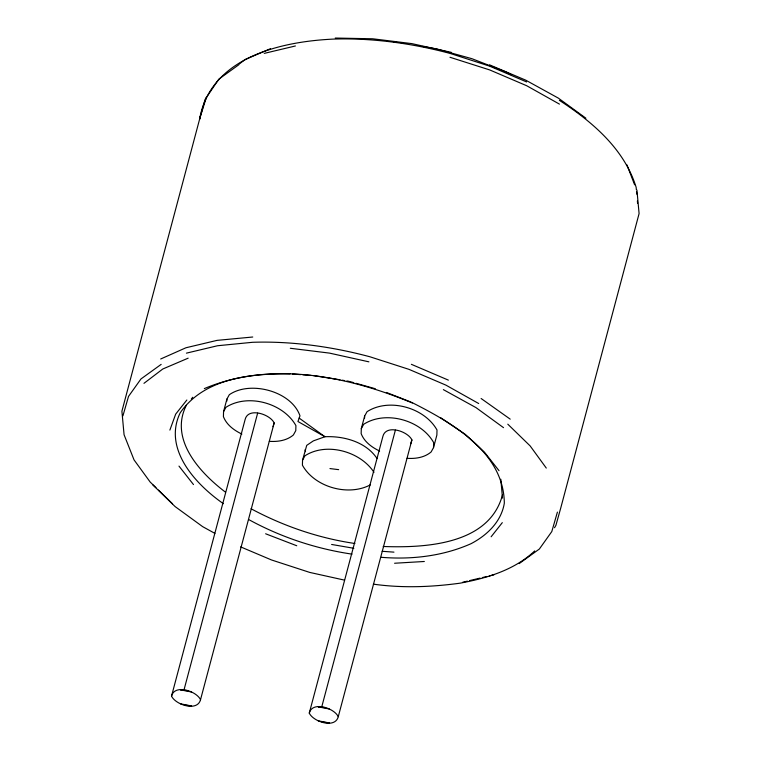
<?xml version="1.0" encoding="UTF-8"?>
<svg xmlns="http://www.w3.org/2000/svg" width="761" height="761" viewBox="0 0 761 761"><rect width="100%" height="100%" fill="white"/><g stroke="black" fill="none" stroke-linecap="round" stroke-linejoin="round"><path stroke-width="1.14" d="M377.085 458.598C366.193 442.017 343.991 435.815 324.928 436.738L297.951 421.527L299.977 415.829C291.482 391.164 250.198 380.243 229.318 394.712L226.902 399.068L223.553 411.644L223.42 416.667C226.616 424.914 234.141 430.374 241.865 434.065M226.854 401.076L226.902 399.068M299.13 418.055L324.928 436.738L313.38 440.876L306.731 445.356L302.545 460.158L302.412 465.18C314.607 487.259 348.367 496.667 370.445 484.805M407.078 458.312C415.477 458.902 424.505 457.58 431.116 451.967L433.523 447.62L436.871 435.035L437.004 430.013C424.457 407.496 388.976 397.565 367.059 411.691L364.643 416.048L361.294 428.633L361.161 433.656C364.357 441.903 371.882 447.354 379.606 451.045M364.595 418.055L364.643 416.048M433.523 447.62L433.656 442.588C421.118 420.082 385.627 410.15 363.71 424.277L361.294 428.633M171.529 696.125C174.602 683.854 196.424 690.969 200.524 699.701C197.451 711.973 175.629 704.857 171.529 696.125L245.166 419.349C248.238 407.078 270.06 414.193 274.169 422.926L273.009 426.664M309.27 713.114C312.333 700.843 334.165 707.958 338.265 716.691C335.192 728.962 313.37 721.847 309.27 713.114L382.907 436.338C385.979 424.067 407.801 431.183 411.91 439.915L410.75 443.644M184 689.913L257.646 413.137M200.524 699.701L274.169 422.926M321.741 706.893L395.387 430.117M338.265 716.691L411.91 439.915M122.911 415.877L128.523 396.405L140.966 378.949L161.161 364.376M557.413 512.096L551.801 531.558L539.359 549.023L519.164 563.597M526.622 81.95L489.618 66.15L450.626 53.584A223.629 111.477 14.9 0 0 333.185 39.106C280.238 41.579 210.236 57.684 199.572 119.334L205.08 99.463L218.816 79.173L239.011 64.609M206.478 97.037L200.238 116.814L121.912 411.206L124.072 434.74L134.041 459.891L150.174 482.046L155.976 487.677M186.34 405.309C169.009 439.42 200.029 472.923 225.513 492.196M502.564 494.669C489.494 544.629 425.513 548.034 383.192 546.484M169.874 430.089L175.677 414.136L186.854 400.01M223.553 411.644L225.969 407.297C247.886 393.161 283.377 403.092 295.915 425.608L295.782 430.631L293.375 434.988C286.764 440.59 277.736 441.913 269.337 441.332M302.545 460.158L304.952 455.801C326.412 441.856 360.429 451.406 373.984 472.324M554.522 527.734L555.92 525.309L560.762 507.958L639.088 213.575L636.928 190.031M491.13 536.771L502.308 522.645M191.315 399.049L192.733 397.261M239.496 63.81L245.156 59.51L270.507 48.675M143.962 383.335L162.806 368.99L188.167 358.165M534.698 550.926C514.284 570.122 486.897 578.198 459.977 583.192C431.297 587.092 402.093 588.224 373.375 584.144M160.685 358.992L185.941 347.767L217.075 340.367L252.747 337.009M204.338 388.595C271.068 360.448 347.815 376.115 412.357 402.997M264.267 53.375L295.411 45.974M186.416 353.152L217.56 345.741L252.509 342.298A223.629 111.477 14.9 0 1 369.951 356.785L408.942 369.342L445.956 385.152L478.698 403.53M462.764 582.222L467.378 581.128M469.689 580.576L480.067 578.113M482.369 577.561L486.983 576.467M489.294 575.915L493.908 574.821M394.579 563.245L424.334 561.485M335.249 38.05L372.662 38.782L411.806 43.615L451.244 52.347M393.399 42.036L396.9 42.274M290.074 373.851C251.273 373.394 204.1 378.084 180.167 412.871C162.759 449.038 195.663 484.386 223.392 503.687M292.405 374.022L300.566 374.631M302.897 374.802L311.068 375.411M313.399 375.582L339.967 379.787M382.127 551.287L393.96 552.144M381.09 557.29C411.53 559.801 442.931 556.167 471.011 543.706C487.069 535.287 501.233 521.808 504.324 503.23C503.877 451.996 451.492 422.498 411.359 402.217M290.312 348.272L329.456 353.104L368.895 361.836M329.96 468.576L338.655 469.651M187.729 690.76L180.481 689.866L191.553 692.006M325.47 707.74L318.222 706.855L329.294 708.995M184.324 705.076L191.572 705.97L180.5 703.83M322.065 722.056L329.313 722.95L318.231 720.81M342.279 380.186L344.581 380.586M346.892 380.976L349.204 381.375M352.039 554.132C315.91 548.824 280.638 537.085 248.619 519.506M354.902 543.487C318.593 538.179 283.32 526.07 251.016 508.738M331.615 544.457L353.836 548.291M400.4 42.511L402.721 42.92M422.479 46.421L436.424 48.894L447.877 52.052M344.552 580.139L309.756 572.424L271.487 559.953L240.628 546.883M450.16 52.68L471.915 58.692L505.418 71.743L511.554 74.901M350.336 381.689L353.741 382.65M356.005 383.287L375.287 388.728M449.979 57.275L489.694 69.926L526.698 85.736L559.44 104.114M265.618 533.775L296.742 545.751M386.388 392.448L410.274 401.789M489.513 64.828L525.689 80.143L558.336 98.121L585.884 118.193M411.368 364.319L448.372 380.129M443.349 389.622L475.986 407.611L503.535 427.672M214.906 533.394L202.664 526.65L175.116 506.588L152.761 484.833M440.667 417.732L465.228 434.331L484.5 452.215L499.007 470.669M559.364 100.338C592.01 121.551 624.334 148.823 636.148 187.339L636.348 189.603M481.114 398.507L510.212 419.149M507.796 424.172L530.151 445.927L546.284 468.082M158.459 490.103L172.528 503.792M178.978 466.103L193.484 484.567M626.959 164.88L634.607 184.79M305.047 449.799L305.522 451.663M636.557 191.877L636.757 194.15M637.376 200.952L637.575 203.225M500.824 479.249L502.498 498.075"/></g></svg>
